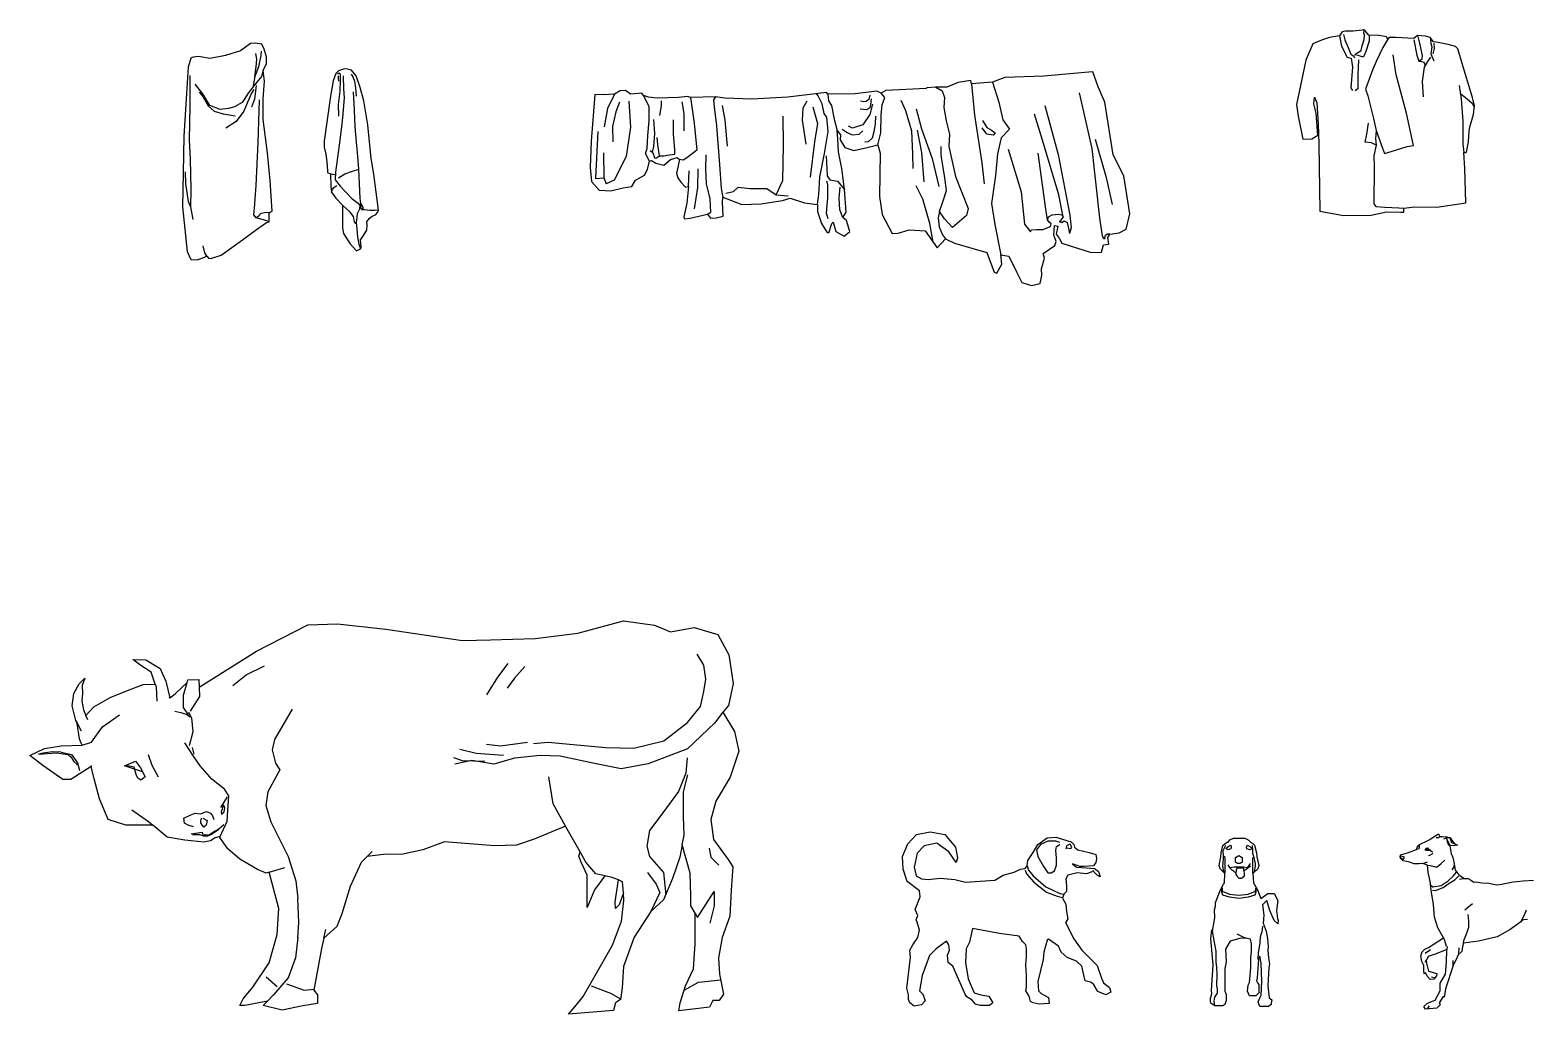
# Model space of a CAD drawing. Header units: feet. Extents: x 89 to 238, y -57 to 31.
# Drawn here: x 88.82 to 106.95, y 17.08 to 29 of the extents above; entities that cross this region are included whole.
import ezdxf

# ---------------------------------------------------------------- set-up
doc = ezdxf.new("R2010")
doc.units = ezdxf.units.FT
doc.header["$MEASUREMENT"] = 0
doc.layers.add('inner', color=1, linetype='Continuous')
doc.layers.add('outer', color=3, linetype='Continuous')

msp = doc.modelspace()

# ---------------------------------------------------------------- linework, layer by layer
at = {"layer": 'inner', "linetype": 'Continuous'}
for p, q in [((90.785, 20.31), (90.807, 20.229)), ((106.2, 18.346), (106.293, 18.423)), ((105.72, 17.82), (105.785, 17.864)), ((91.682, 17.536), (91.815, 17.418)), ((105.796, 17.536), (105.827, 17.527)), ((105.747, 17.147), (105.77, 17.182))]:
    msp.add_line(p, q, dxfattribs=at)
at = {"layer": 'inner'}
msp.add_line((91.133, 19.587), (91.214, 19.713), dxfattribs=at)
at = {"layer": 'inner', "linetype": 'ByBlock'}
for p, q in [((103.523, 18.012), (103.441, 18.05)), ((103.565, 18), (103.523, 18.012))]:
    msp.add_line(p, q, dxfattribs=at)
at = {"layer": 'inner'}
for points in [[(104.683, 28.929), (104.706, 28.804), (104.773, 28.671), (104.822, 28.657), (104.837, 28.55), (104.82, 28.3), (104.837, 28.269)], [(104.728, 28.945), (104.748, 28.882), (104.785, 28.789), (104.82, 28.707), (104.857, 28.685), (104.864, 28.662)], [(104.87, 28.691), (104.872, 28.707), (104.944, 28.75), (104.955, 28.81), (104.982, 28.883), (104.986, 28.936), (104.975, 28.964), (104.98, 28.996)], [(105.04, 28.928), (105.04, 28.864), (105, 28.741), (104.973, 28.675), (104.955, 28.676), (104.908, 28.691), (104.889, 28.694)], [(105.266, 28.89), (105.206, 28.787), (105.124, 28.618), (105.087, 28.526), (104.995, 28.284), (105.026, 28.203), (105.094, 27.927), (105.125, 27.781), (105.119, 27.683), (105.124, 27.607), (105.099, 27.478), (105.101, 27.349), (105.099, 26.893), (105.122, 26.862), (105.231, 26.855), (105.401, 26.848), (105.46, 26.843)], [(105.58, 28.88), (105.618, 28.696), (105.642, 28.623), (105.683, 28.652), (105.685, 28.693), (105.649, 28.855), (105.633, 28.923)], [(105.782, 28.891), (105.789, 28.838), (105.798, 28.796), (105.789, 28.713), (105.822, 28.626)], [(105.826, 28.842), (105.829, 28.774), (105.813, 28.713)], [(91.62, 28.745), (91.617, 28.691), (91.588, 28.553), (91.545, 28.438), (91.518, 28.305)], [(91.545, 28.438), (91.56, 28.553), (91.567, 28.648), (91.558, 28.715)], [(105.125, 27.781), (105.202, 27.568), (105.225, 27.506), (105.306, 27.527), (105.503, 27.59), (105.577, 27.6), (105.493, 27.994), (105.368, 28.458), (105.33, 28.699)], [(105.784, 28.67), (105.746, 28.62), (105.707, 28.55), (105.683, 28.376), (105.693, 28.19)], [(91.646, 28.508), (91.624, 28.438), (91.531, 28.322), (91.462, 28.233), (91.408, 28.147), (91.392, 28.123), (91.297, 28.07), (91.224, 28.05), (91.125, 28.038), (91, 28.087), (90.913, 28.227), (90.822, 28.342)], [(92.544, 28.466), (92.555, 28.474), (92.565, 28.481), (92.578, 28.47), (92.578, 28.397), (92.572, 28.259), (92.555, 28.098), (92.557, 27.957)], [(104.911, 28.637), (104.903, 28.459), (104.902, 28.288), (104.87, 28.263)], [(105.642, 28.623), (105.674, 28.618), (105.701, 28.609), (105.719, 28.571)], [(90.756, 28.447), (90.756, 28.082), (90.75, 27.666), (90.759, 27.434), (90.768, 27.068), (90.766, 26.857)], [(91.56, 28.328), (91.55, 28.265), (91.538, 28.164), (91.502, 28.064)], [(92.614, 28.443), (92.617, 28.289), (92.625, 28.179), (92.606, 27.939), (92.593, 27.829), (92.565, 27.607), (92.519, 27.28), (92.517, 27.185), (92.578, 27.11), (92.638, 27.045), (92.722, 26.956), (92.795, 26.904), (92.816, 26.873), (92.81, 26.829), (92.784, 26.774), (92.774, 26.698), (92.772, 26.665), (92.766, 26.657), (92.751, 26.676), (92.737, 26.74), (92.697, 26.795), (92.605, 26.879)], [(92.554, 28.445), (92.554, 28.414), (92.559, 28.38)], [(92.71, 28.465), (92.736, 28.425), (92.75, 28.38), (92.762, 28.298), (92.77, 28.2)], [(99.794, 28.307), (99.87, 28.265), (99.896, 28.182), (99.888, 28.062), (99.916, 27.902), (99.959, 27.739), (99.95, 27.59), (100.03, 27.225), (100.185, 26.839), (100.164, 26.752), (99.996, 26.607), (99.896, 26.715), (99.837, 26.804), (99.822, 26.724), (99.833, 26.618), (99.874, 26.518), (99.909, 26.472)], [(100.225, 28.348), (100.259, 27.969), (100.351, 27.39), (100.379, 27.137)], [(100.478, 28.367), (100.557, 28.125), (100.605, 27.914), (100.683, 27.799), (100.582, 27.693), (100.539, 27.501), (100.516, 27.238), (100.465, 26.899), (100.505, 26.644), (100.58, 26.279)], [(106.131, 28.326), (106.156, 28.168), (106.176, 27.894), (106.176, 27.619), (106.188, 27.515)], [(90.87, 28.249), (90.913, 28.193), (90.977, 28.08), (91.053, 28.019), (91.161, 27.984), (91.304, 27.962)], [(91.53, 28.28), (91.504, 28.235), (91.461, 28.136), (91.412, 28.019), (91.319, 27.893), (91.192, 27.81)], [(91.716, 26.676), (91.677, 26.694), (91.631, 26.706), (91.56, 26.725), (91.531, 26.76), (91.539, 26.844), (91.561, 27.116), (91.586, 27.638), (91.599, 28.154)], [(93.042, 26.819), (92.995, 26.813), (92.938, 26.816), (92.872, 26.822), (92.84, 26.822), (92.862, 26.845), (92.841, 26.879), (92.828, 26.9), (92.82, 26.962), (92.81, 27.138), (92.804, 27.315), (92.789, 27.516), (92.775, 27.642), (92.758, 27.829), (92.753, 28.031), (92.739, 28.251)], [(95.901, 28.224), (95.815, 28.048), (95.776, 27.827)], [(96.074, 28.139), (96.096, 27.822), (96.043, 27.469), (95.896, 27.183), (95.801, 27.136)], [(95.96, 28.128), (95.916, 28.009), (95.877, 27.83), (95.88, 27.644)], [(96.324, 27.411), (96.277, 27.503), (96.297, 27.566), (96.303, 27.721), (96.319, 27.906), (96.321, 28.075), (96.25, 28.205)], [(96.465, 28.141), (96.465, 28.082), (96.447, 27.965)], [(96.821, 28.184), (96.866, 27.872), (96.897, 27.546), (96.771, 27.448), (96.731, 27.425), (96.686, 27.433)], [(96.715, 28.131), (96.741, 27.99), (96.738, 27.78)], [(97.122, 28.189), (97.099, 28.154), (97.106, 28.07), (97.136, 27.838), (97.172, 27.371), (97.191, 27.081), (97.212, 26.974)], [(98.228, 28.14), (98.182, 28.054), (98.175, 27.909), (98.219, 27.619)], [(98.357, 26.885), (98.374, 27.009), (98.388, 27.216), (98.443, 27.504), (98.489, 27.77), (98.473, 27.945), (98.441, 27.987), (98.414, 28.106), (98.368, 28.202), (98.348, 28.23)], [(98.486, 28.224), (98.493, 28.142), (98.53, 28.086), (98.56, 27.922), (98.599, 27.784)], [(99.009, 28.165), (99.002, 28.092), (98.992, 28.057), (98.958, 28.035), (98.876, 28.042)], [(98.993, 28.21), (98.979, 28.158), (98.947, 28.133), (98.922, 28.132), (98.879, 28.139)], [(99.091, 27.611), (99.127, 27.753), (99.129, 27.967), (99.143, 28.092), (99.174, 28.181), (99.13, 28.233)], [(99.37, 28.151), (99.425, 28.025), (99.499, 27.779), (99.511, 27.501), (99.514, 27.321)], [(101.828, 26.467), (101.809, 26.506), (101.779, 26.722), (101.686, 27.564), (101.532, 28.239)], [(106.157, 28.221), (106.229, 28.166), (106.291, 28.108), (106.305, 28.078)], [(97.203, 28.085), (97.237, 27.907), (97.265, 27.593)], [(97.859, 27.005), (97.94, 27.176), (97.949, 27.604), (97.945, 27.955)], [(98.302, 28.068), (98.357, 27.868), (98.321, 27.646), (98.272, 27.219)], [(99.027, 28.101), (98.993, 27.978), (98.909, 27.851), (98.783, 27.81), (98.735, 27.835)], [(98.931, 27.644), (98.977, 27.65), (99.024, 27.694), (99.047, 27.769), (99.061, 27.86), (99.065, 27.957)], [(99.554, 28.045), (99.62, 27.802), (99.746, 27.444), (99.829, 27.103)], [(101.333, 26.738), (101.282, 27.002), (101.086, 27.664), (100.989, 27.98)], [(101.112, 28.087), (101.274, 27.493), (101.415, 26.758), (101.432, 26.604), (101.412, 26.537)], [(95.698, 27.77), (95.682, 27.45), (95.669, 27.2), (95.771, 27.208)], [(96.332, 27.541), (96.361, 27.521), (96.389, 27.447), (96.407, 27.453), (96.432, 27.467), (96.446, 27.476), (96.497, 27.476), (96.568, 27.488), (96.631, 27.495), (96.631, 27.554), (96.615, 27.739), (96.614, 27.911)], [(96.361, 27.521), (96.377, 27.589), (96.388, 27.748), (96.378, 27.917)], [(98.656, 27.8), (98.72, 27.76), (98.779, 27.73), (98.865, 27.737), (98.908, 27.78)], [(99.568, 27.785), (99.62, 27.515), (99.648, 27.163)], [(100.359, 27.906), (100.411, 27.82), (100.466, 27.786), (100.509, 27.754), (100.486, 27.725), (100.411, 27.74), (100.354, 27.814)], [(105.124, 27.607), (105.067, 27.632), (104.994, 27.642), (105.014, 27.737), (105.031, 27.871)], [(96.446, 27.476), (96.427, 27.612), (96.416, 27.697)], [(99.837, 26.804), (99.883, 26.933), (99.921, 27.056), (99.901, 27.208), (99.858, 27.484), (99.858, 27.588)], [(101.722, 27.678), (101.856, 27.215), (101.929, 26.885)], [(95.765, 27.514), (95.771, 27.208), (95.801, 27.136)], [(97.027, 26.768), (97.066, 26.793), (97.059, 26.956), (97.016, 27.136), (97.006, 27.317), (97.009, 27.488)], [(98.464, 27.478), (98.476, 27.236), (98.509, 27.185), (98.603, 27.169), (98.686, 27.07)], [(100.667, 27.555), (100.826, 27.042), (100.867, 26.648), (100.939, 26.557)], [(101.144, 26.7), (101.126, 26.831), (101.033, 27.509)], [(90.699, 27.284), (90.706, 27.142), (90.736, 26.923), (90.766, 26.857), (90.795, 26.706)], [(92.46, 27.26), (92.488, 27.256), (92.518, 27.247)], [(92.557, 27.211), (92.633, 27.258), (92.725, 27.29), (92.804, 27.315)], [(96.796, 27.105), (96.805, 27.294)], [(96.911, 27.317), (96.907, 27.092), (96.865, 26.833)], [(92.474, 27.038), (92.484, 27.069), (92.501, 27.094), (92.538, 27.115)], [(97.248, 27.023), (97.341, 27.046), (97.398, 27.095), (97.544, 27.079), (97.746, 27.079), (97.859, 27.005), (98.002, 26.991)], [(98.487, 26.712), (98.469, 26.783), (98.485, 26.966), (98.485, 27.124), (98.473, 27.169)], [(98.665, 26.73), (98.628, 26.824), (98.622, 26.964), (98.635, 27.098)], [(99.758, 26.431), (99.718, 26.656), (99.634, 26.953), (99.556, 27.114)], [(92.84, 26.822), (92.832, 26.84), (92.829, 26.866), (92.828, 26.9)], [(91.719, 26.787), (91.678, 26.791), (91.609, 26.772), (91.598, 26.751), (91.56, 26.725)], [(92.772, 26.665), (92.78, 26.591), (92.788, 26.49), (92.805, 26.407), (92.822, 26.349)], [(100.939, 26.557), (100.952, 26.582), (101.011, 26.584), (101.087, 26.584), (101.18, 26.62), (101.189, 26.652), (101.166, 26.674), (101.144, 26.7), (101.157, 26.736), (101.2, 26.762), (101.275, 26.771), (101.319, 26.76), (101.333, 26.738), (101.299, 26.684), (101.288, 26.682), (101.317, 26.67), (101.347, 26.688), (101.382, 26.668), (101.399, 26.597), (101.412, 26.537)], [(101.898, 26.527), (101.867, 26.527), (101.84, 26.502), (101.837, 26.475), (101.842, 26.467)], [(90.968, 26.258), (90.94, 26.3), (90.918, 26.386)], [(91.278, 21.064), (91.44, 21.19), (91.662, 21.301)], [(94.607, 21.327), (94.482, 21.165), (94.349, 20.951)], [(94.814, 21.291), (94.688, 21.15), (94.6, 21.032)], [(90.74, 20.709), (90.681, 20.797), (90.68, 20.945), (90.723, 21.099)], [(90.868, 21.044), (90.872, 20.931), (90.762, 20.753)], [(89.452, 20.341), (89.567, 20.375), (89.699, 20.56), (89.906, 20.708)], [(90.573, 20.753), (90.649, 20.734), (90.686, 20.724), (90.726, 20.712), (90.755, 20.685)], [(89.199, 20.256), (89.093, 20.26), (88.981, 20.244), (88.923, 20.229), (89.142, 20.247), (89.282, 20.228), (89.315, 20.198), (89.351, 20.141), (89.389, 20.11), (89.389, 20.098)], [(89.198, 20.256), (89.323, 20.227), (89.397, 20.124), (89.42, 20.035)], [(90.184, 20.017), (89.966, 20.088), (90.098, 20.147), (90.158, 20.066), (90.217, 19.955), (90.165, 19.918), (90.128, 19.94), (90.106, 19.985), (90.084, 20.073), (89.98, 20.095)], [(90.253, 20.228), (90.298, 20.096), (90.372, 19.955)], [(96.721, 19.134), (96.743, 19.249), (96.736, 19.478), (96.735, 19.773), (96.787, 19.98)], [(91.165, 19.617), (91.135, 19.527), (91.139, 19.506), (91.174, 19.531), (91.178, 19.557), (91.179, 19.582), (91.176, 19.595), (91.155, 19.61)], [(90.8, 19.351), (90.738, 19.372), (90.694, 19.394), (90.683, 19.457), (90.76, 19.494), (90.822, 19.517), (90.887, 19.507), (90.958, 19.535), (91.008, 19.516), (91.033, 19.483), (91.049, 19.438)], [(90.916, 19.454), (90.968, 19.428), (90.956, 19.373), (90.925, 19.346), (90.91, 19.368), (90.888, 19.398), (90.89, 19.423), (90.899, 19.458)], [(90.771, 19.267), (90.907, 19.285), (90.914, 19.253), (90.993, 19.259), (91.054, 19.299), (91.083, 19.31), (91.114, 19.335)], [(90.79, 19.26), (90.876, 19.259), (90.924, 19.242), (90.976, 19.241), (91.018, 19.261), (91.103, 19.318), (91.142, 19.357), (91.169, 19.381)], [(97.046, 19.094), (97.069, 18.984), (97.165, 18.888)], [(91.716, 18.801), (91.909, 18.858)], [(96.301, 18.798), (96.405, 18.658), (96.449, 18.555), (96.339, 18.326)], [(96.878, 18.304), (96.907, 18.253), (97.106, 18.57), (97.106, 18.393), (97.055, 18.186)]]:
    msp.add_lwpolyline(points, dxfattribs=at)
at = {"layer": 'inner', "linetype": 'Continuous'}
for points in [[(94.918, 20.361), (95.096, 20.376), (95.398, 20.347), (95.797, 20.311), (96.136, 20.304), (96.498, 20.393), (96.786, 20.615), (96.94, 20.807), (96.984, 20.991), (97.006, 21.139), (96.984, 21.309), (96.902, 21.442)], [(90.338, 21.078), (90.348, 21.048), (90.356, 20.871)], [(90.514, 20.915), (90.503, 20.908)], [(89.522, 20.648), (89.499, 20.7)], [(90.74, 20.738), (90.777, 20.672), (90.792, 20.502), (90.748, 20.332)], [(91.995, 20.777), (91.781, 20.408), (91.752, 20.282), (91.796, 20.12), (91.846, 20.043), (91.701, 19.773), (91.679, 19.61), (91.738, 19.411), (91.946, 18.991), (92.042, 18.696), (92.065, 18.482)], [(97.214, 20.738), (97.11, 20.608), (96.786, 20.297), (96.307, 20.112), (95.982, 20.052), (95.657, 20.118), (95.243, 20.206), (95, 20.213), (94.69, 20.183), (94.439, 20.109), (94.173, 20.153), (93.967, 20.108)], [(89.374, 20.64), (89.441, 20.515)], [(91.125, 19.235), (91.207, 19.418), (91.221, 19.61), (91.229, 19.728), (91.177, 19.809), (91.022, 19.927), (90.881, 20.089), (90.8, 20.207), (90.696, 20.369)], [(94.35, 20.353), (94.52, 20.331), (94.845, 20.376)], [(93.952, 20.19), (94.055, 20.153), (94.328, 20.146)], [(94.025, 20.293), (94.225, 20.242), (94.557, 20.22)], [(96.779, 20.187), (96.764, 20.002), (96.676, 19.78), (96.485, 19.522), (96.323, 19.307), (96.293, 19.115), (96.323, 18.99), (96.493, 18.798), (96.52, 18.529)], [(89.56, 20.094), (89.563, 20.08)], [(95.305, 19.359), (95.156, 19.63), (95.104, 19.955)], [(90.055, 19.556), (90.255, 19.416), (90.307, 19.372)], [(105.853, 19.22), (105.886, 19.223), (105.897, 19.232), (105.912, 19.229)], [(105.947, 19.207), (105.988, 19.222), (106.002, 19.223)], [(106.002, 19.223), (106.016, 19.218), (106.038, 19.162), (106.086, 19.14)], [(92.905, 18.992), (92.964, 19.051)], [(95.784, 18.758), (95.674, 18.782), (95.555, 18.922), (95.484, 19.047)], [(105.627, 19.082), (105.613, 19.077)], [(105.644, 19.082), (105.649, 19.107), (105.651, 19.131)], [(105.723, 19.066), (105.723, 19.078), (105.735, 19.093), (105.755, 19.073), (105.782, 19.064), (105.809, 19.047), (105.797, 19.052), (105.777, 19.064), (105.757, 19.066), (105.73, 19.066)], [(105.725, 19.069), (105.748, 19.095), (105.757, 19.086), (105.773, 19.075), (105.79, 19.057)], [(106.022, 19.12), (105.977, 19.213), (105.965, 19.213)], [(106.022, 19.12), (106.004, 19.125), (105.984, 19.183)], [(105.418, 18.996), (105.424, 19.001), (105.459, 18.992), (105.459, 18.97), (105.449, 18.955), (105.442, 18.965), (105.422, 18.977), (105.422, 18.994)], [(105.691, 18.906), (105.746, 18.928)], [(105.749, 18.888), (105.796, 18.877), (105.84, 18.868), (105.864, 18.868), (105.913, 18.908), (105.959, 18.948)], [(105.758, 19.005), (105.777, 19.007), (105.804, 19.025), (105.811, 19.034)], [(106.07, 18.907), (106.068, 18.865), (106.044, 18.831)], [(96.008, 18.552), (95.999, 18.687), (95.948, 18.708)], [(105.784, 18.647), (105.813, 18.625), (105.913, 18.641), (105.996, 18.698), (106.059, 18.752), (106.1, 18.803)], [(105.806, 18.583), (105.843, 18.579), (105.938, 18.616), (106.009, 18.668), (106.077, 18.708), (106.128, 18.758)], [(106.136, 18.716), (106.177, 18.724), (106.193, 18.724)], [(92.065, 18.008), (92.076, 18.193), (92.066, 18.485)], [(106.885, 18.214), (106.932, 18.306), (106.946, 18.346)], [(106.182, 17.943), (106.189, 17.976), (106.227, 18.074), (106.249, 18.136), (106.248, 18.209), (106.24, 18.29)], [(92.065, 18.009), (92.036, 17.766), (91.948, 17.522), (91.771, 17.315), (91.699, 17.242)], [(92.381, 18.002), (92.405, 18.106)], [(105.943, 18.005), (105.946, 18.001), (105.974, 17.908)], [(105.984, 17.9), (105.982, 17.867)], [(106.126, 17.887), (106.124, 17.813)], [(105.718, 17.714), (105.733, 17.736)], [(106.059, 17.673), (106.059, 17.734)], [(91.926, 17.448), (92.14, 17.374), (92.261, 17.387)], [(95.617, 17.424), (95.853, 17.336), (95.971, 17.27)], [(96.746, 17.374), (96.916, 17.47), (97.189, 17.5)]]:
    msp.add_lwpolyline(points, dxfattribs=at)
at = {"layer": 'inner', "linetype": 'ByBlock'}
for points in [[(101.294, 19.161), (101.246, 19.177), (101.148, 19.177), (101.059, 19.136), (101.011, 19.072), (101.027, 18.991), (101.092, 18.877), (101.148, 18.796), (101.189, 18.796), (101.23, 18.82), (101.254, 18.885), (101.254, 18.974), (101.246, 19.063), (101.254, 19.112), (101.294, 19.136)], [(103.301, 19.125), (103.269, 19.059), (103.272, 18.992), (103.272, 18.971), (103.268, 18.907), (103.266, 18.874), (103.278, 18.809), (103.295, 18.793)], [(103.625, 19.125), (103.627, 19.058), (103.628, 19.031), (103.638, 18.995), (103.659, 18.906), (103.661, 18.874), (103.649, 18.809)], [(100.897, 18.877), (100.913, 18.828), (100.97, 18.756), (101.124, 18.626), (101.294, 18.545), (101.343, 18.537)], [(103.295, 18.793), (103.297, 18.979), (103.289, 18.995)], [(103.329, 18.89), (103.348, 18.858), (103.407, 18.866), (103.519, 18.866), (103.573, 18.858), (103.604, 18.906)], [(103.603, 18.874), (103.552, 18.834), (103.528, 18.817)], [(103.633, 18.785), (103.63, 18.979)], [(100.873, 18.828), (100.889, 18.78), (100.978, 18.683), (101.132, 18.561), (101.262, 18.512), (101.327, 18.496)], [(103.348, 18.858), (103.375, 18.834), (103.398, 18.817), (103.422, 18.796)], [(103.696, 17.745), (103.702, 17.83), (103.709, 17.869), (103.719, 17.948), (103.721, 17.966), (103.729, 18.039), (103.743, 18.08), (103.748, 18.111), (103.753, 18.147)], [(103.171, 17.182), (103.163, 17.239), (103.171, 17.288), (103.204, 17.336), (103.204, 17.388), (103.196, 17.426), (103.201, 17.569), (103.194, 17.648), (103.188, 17.715), (103.188, 17.845), (103.162, 17.974), (103.143, 18.088)]]:
    msp.add_lwpolyline(points, dxfattribs=at)
for points in [[(101.44, 19.096), (101.424, 19.136), (101.408, 19.136), (101.375, 19.12), (101.367, 19.088), (101.383, 19.096), (101.416, 19.088)], [(103.305, 19.087), (103.332, 19.113), (103.364, 19.129), (103.37, 19.099), (103.367, 19.084), (103.33, 19.073), (103.317, 19.082)], [(103.563, 19.129), (103.594, 19.113), (103.621, 19.087), (103.61, 19.082), (103.597, 19.073), (103.559, 19.084), (103.556, 19.099)], [(103.463, 19.004), (103.504, 18.979), (103.504, 18.923), (103.479, 18.906), (103.447, 18.906), (103.423, 18.923), (103.423, 18.979)], [(103.436, 18.85), (103.431, 18.825), (103.427, 18.778), (103.445, 18.745), (103.463, 18.728), (103.496, 18.728), (103.53, 18.756), (103.532, 18.782), (103.525, 18.815), (103.523, 18.829), (103.523, 18.85)], [(103.26, 18.614), (103.262, 18.574), (103.351, 18.534), (103.463, 18.525), (103.575, 18.534), (103.665, 18.574), (103.67, 18.607), (103.67, 18.558), (103.657, 18.525), (103.575, 18.501), (103.463, 18.485), (103.351, 18.501), (103.27, 18.525), (103.257, 18.558)]]:
    msp.add_lwpolyline(points, close=True, dxfattribs=at)
at = {"layer": 'outer'}
for points in [[(90.797, 28.672), (90.768, 28.658), (90.737, 28.548), (90.718, 28.226), (90.684, 27.713), (90.675, 27.272), (90.668, 26.858), (90.725, 26.317), (90.768, 26.219), (90.844, 26.218), (90.94, 26.25), (90.95, 26.263), (90.968, 26.258), (90.983, 26.235), (91.01, 26.233), (91.138, 26.275), (91.394, 26.457), (91.564, 26.583), (91.684, 26.668), (91.716, 26.676), (91.719, 26.787), (91.753, 26.808), (91.731, 27.177), (91.699, 27.513), (91.644, 27.916), (91.646, 28.165), (91.66, 28.382), (91.646, 28.508), (91.687, 28.595), (91.687, 28.67), (91.658, 28.766), (91.63, 28.83), (91.552, 28.839), (91.491, 28.835), (91.37, 28.746), (91.189, 28.691), (91.004, 28.654), (90.86, 28.677)], [(104.957, 28.999), (104.848, 28.984), (104.755, 28.985), (104.712, 28.977), (104.683, 28.929), (104.562, 28.908), (104.465, 28.876), (104.359, 28.831), (104.275, 28.633), (104.161, 28.097), (104.182, 27.956), (104.239, 27.678), (104.346, 27.681), (104.418, 27.725), (104.397, 27.993), (104.371, 28.104), (104.377, 28.188), (104.405, 28.116), (104.425, 27.862), (104.43, 27.619), (104.444, 26.808), (104.73, 26.754), (105.063, 26.756), (105.251, 26.797), (105.425, 26.795), (105.46, 26.795), (105.46, 26.843), (105.588, 26.858), (105.86, 26.853), (106.212, 26.907), (106.201, 27.322), (106.188, 27.515), (106.21, 27.516), (106.221, 27.519), (106.244, 27.644), (106.251, 27.777), (106.264, 27.84), (106.305, 27.978), (106.317, 28.083), (106.291, 28.181), (106.203, 28.474), (106.115, 28.77), (106.088, 28.8), (105.998, 28.826), (105.877, 28.85), (105.821, 28.856), (105.78, 28.91), (105.724, 28.925), (105.625, 28.934), (105.582, 28.896), (105.362, 28.908), (105.282, 28.909), (105.266, 28.89), (105.252, 28.918), (105.16, 28.934), (105.038, 28.936), (104.992, 28.988), (104.977, 29)], [(92.631, 28.528), (92.558, 28.506), (92.526, 28.472), (92.493, 28.384), (92.46, 28.199), (92.384, 27.654), (92.384, 27.582), (92.405, 27.495), (92.414, 27.405), (92.423, 27.296), (92.425, 27.274), (92.46, 27.26), (92.466, 27.103), (92.474, 27.038), (92.525, 26.965), (92.605, 26.879), (92.605, 26.601), (92.618, 26.536), (92.695, 26.413), (92.776, 26.327), (92.822, 26.349), (92.831, 26.376), (92.825, 26.459), (92.851, 26.499), (92.9, 26.576), (92.905, 26.641), (92.9, 26.677), (92.929, 26.718), (92.966, 26.744), (93.006, 26.76), (93.035, 26.795), (93.042, 26.819), (92.986, 27.254), (92.952, 27.445), (92.913, 27.852), (92.865, 28.144), (92.82, 28.302), (92.771, 28.446), (92.713, 28.512), (92.668, 28.527)], [(101.692, 28.492), (101.595, 28.486), (101.1, 28.44), (100.629, 28.425), (100.478, 28.367), (100.225, 28.348), (100.217, 28.389), (100.062, 28.363), (99.924, 28.307), (99.794, 28.307), (99.682, 28.298), (99.674, 28.29), (99.185, 28.267), (99.13, 28.233), (99.079, 28.259), (98.815, 28.228), (98.486, 28.224), (98.466, 28.245), (97.999, 28.185), (97.564, 28.161), (97.235, 28.174), (97.122, 28.189), (96.821, 28.184), (96.785, 28.193), (96.677, 28.181), (96.419, 28.174), (96.313, 28.186), (96.25, 28.205), (96.231, 28.234), (96.093, 28.224), (96.033, 28.267), (95.97, 28.265), (95.901, 28.224), (95.762, 28.215), (95.664, 28.22), (95.619, 27.652), (95.605, 27.335), (95.621, 27.167), (95.714, 27.062), (95.855, 27.054), (96.006, 27.09), (96.112, 27.103), (96.155, 27.181), (96.264, 27.241), (96.3, 27.31), (96.324, 27.411), (96.349, 27.421), (96.401, 27.387), (96.499, 27.363), (96.578, 27.433), (96.659, 27.457), (96.686, 27.433), (96.65, 27.265), (96.667, 27.21), (96.705, 27.158), (96.76, 27.097), (96.796, 27.105), (96.776, 26.904), (96.741, 26.737), (96.747, 26.713), (96.817, 26.723), (97.027, 26.768), (97.064, 26.72), (97.13, 26.725), (97.217, 26.746), (97.209, 26.914), (97.212, 26.974), (97.444, 26.887), (97.676, 26.893), (97.936, 26.935), (98.028, 26.962), (98.202, 26.909), (98.357, 26.885), (98.36, 26.802), (98.406, 26.655), (98.472, 26.553), (98.496, 26.545), (98.533, 26.655), (98.549, 26.674), (98.583, 26.56), (98.683, 26.502), (98.75, 26.56), (98.71, 26.692), (98.665, 26.73), (98.707, 26.794), (98.686, 27.07), (98.655, 27.324), (98.613, 27.526), (98.607, 27.683), (98.599, 27.784), (98.637, 27.732), (98.635, 27.669), (98.692, 27.578), (98.8, 27.542), (98.959, 27.578), (99.091, 27.611), (99.116, 27.507), (99.108, 26.984), (99.141, 26.767), (99.262, 26.536), (99.334, 26.541), (99.469, 26.582), (99.664, 26.568), (99.758, 26.431), (99.81, 26.362), (99.909, 26.472), (100.019, 26.417), (100.41, 26.304), (100.498, 26.068), (100.533, 26.057), (100.591, 26.164), (100.58, 26.279), (100.676, 26.263), (100.77, 26.07), (100.833, 25.944), (100.952, 25.905), (101.056, 25.93), (101.075, 26.032), (101.073, 26.109), (101.108, 26.235), (101.092, 26.293), (101.232, 26.392), (101.251, 26.439), (101.221, 26.516), (101.229, 26.631), (101.271, 26.623), (101.251, 26.527), (101.287, 26.48), (101.32, 26.42), (101.675, 26.307), (101.799, 26.31), (101.821, 26.398), (101.887, 26.406), (101.876, 26.488), (101.898, 26.527), (102.013, 26.543), (102.099, 26.59), (102.14, 26.772), (102.068, 27.236), (101.942, 27.489), (101.84, 28.127), (101.757, 28.312)], [(94.397, 19.124), (94.093, 19.149), (93.842, 19.171), (93.577, 19.074), (93.319, 19.015), (93.134, 19.022), (92.905, 18.992), (92.832, 18.918), (92.699, 18.63), (92.596, 18.298), (92.537, 18.143), (92.381, 18.002), (92.353, 17.877), (92.258, 17.375), (92.302, 17.316), (92.303, 17.212), (92.126, 17.183), (91.875, 17.13), (91.646, 17.189), (91.699, 17.242), (91.424, 17.189), (91.361, 17.186), (91.402, 17.27), (91.52, 17.41), (91.719, 17.706), (91.814, 18.046), (91.836, 18.363), (91.716, 18.801), (91.68, 18.791), (91.577, 18.835), (91.363, 18.96), (91.215, 19.086), (91.119, 19.221), (91.125, 19.235), (91.064, 19.218), (91.007, 19.183), (90.927, 19.166), (90.698, 19.188), (90.484, 19.225), (90.307, 19.372), (89.982, 19.372), (89.767, 19.438), (89.664, 19.689), (89.597, 19.932), (89.563, 20.08), (89.316, 19.924), (89.22, 19.924), (88.977, 20.094), (88.82, 20.214), (88.998, 20.3), (89.198, 20.33), (89.452, 20.341), (89.44, 20.365), (89.42, 20.417), (89.394, 20.602), (89.374, 20.64), (89.33, 20.817), (89.352, 20.965), (89.418, 21.083), (89.485, 21.15), (89.453, 21.061), (89.455, 20.965), (89.448, 20.877), (89.47, 20.766), (89.499, 20.7), (89.593, 20.805), (89.791, 20.919), (90, 21), (90.192, 21.074), (90.338, 21.078), (90.289, 21.225), (90.163, 21.306), (90.066, 21.376), (90.222, 21.372), (90.399, 21.269), (90.422, 21.21), (90.466, 21.114), (90.514, 20.915), (90.577, 20.96), (90.723, 21.099), (90.732, 21.13), (90.865, 21.137), (90.868, 21.044), (91.565, 21.478), (92.185, 21.796), (92.547, 21.811), (93.13, 21.746), (94.06, 21.607), (94.397, 21.616), (94.939, 21.631), (95.455, 21.698), (96.009, 21.846), (96.385, 21.795), (96.577, 21.714), (96.865, 21.766), (97.153, 21.678), (97.286, 21.435), (97.338, 21.088), (97.28, 20.822), (97.214, 20.738), (97.354, 20.505), (97.406, 20.269), (97.303, 19.951), (97.127, 19.663), (97.068, 19.441), (97.098, 19.198), (97.275, 18.955), (97.334, 18.866), (97.313, 18.585), (97.298, 18.268), (97.203, 18.01), (97.159, 17.766), (97.174, 17.567), (97.219, 17.323), (97.167, 17.249), (97.093, 17.249), (97.049, 17.168), (96.68, 17.123), (96.695, 17.219), (96.761, 17.426), (96.858, 17.631), (96.878, 17.935), (96.878, 18.304), (96.826, 18.393), (96.826, 18.518), (96.818, 18.791), (96.721, 19.134), (96.692, 18.983), (96.604, 18.725), (96.494, 18.466), (96.339, 18.326), (96.14, 18.015), (96.008, 17.661), (95.993, 17.402), (95.971, 17.262), (95.912, 17.218), (95.89, 17.129), (95.344, 17.084), (95.418, 17.173), (95.521, 17.298), (95.874, 17.919), (95.985, 18.207), (96.014, 18.458), (96.008, 18.552), (95.955, 18.406), (95.911, 18.362), (95.91, 18.443), (95.948, 18.708), (95.873, 18.738), (95.784, 18.758), (95.659, 18.59), (95.571, 18.376), (95.571, 18.45), (95.57, 18.767), (95.496, 18.922), (95.467, 18.996), (95.484, 19.047), (95.326, 19.321), (95.305, 19.359), (94.928, 19.202), (94.714, 19.128), (94.44, 19.12)], [(100.435, 17.3), (100.484, 17.219), (100.443, 17.187), (100.33, 17.187), (100.273, 17.203), (100.233, 17.251), (100.168, 17.292), (100.144, 17.332), (99.998, 17.662), (99.941, 17.71), (99.933, 17.799), (99.957, 17.856), (99.949, 17.921), (99.921, 17.967), (99.795, 17.872), (99.714, 17.791), (99.625, 17.551), (99.593, 17.365), (99.633, 17.324), (99.665, 17.243), (99.617, 17.195), (99.528, 17.178), (99.479, 17.219), (99.463, 17.259), (99.463, 17.316), (99.439, 17.397), (99.487, 17.767), (99.479, 17.856), (99.512, 17.921), (99.576, 18.01), (99.593, 18.099), (99.568, 18.196), (99.555, 18.226), (99.576, 18.277), (99.543, 18.35), (99.601, 18.504), (99.593, 18.577), (99.447, 18.691), (99.398, 18.837), (99.39, 18.991), (99.455, 19.144), (99.56, 19.258), (99.722, 19.29), (99.901, 19.258), (100.03, 19.104), (100.054, 18.974), (100.038, 18.918), (99.949, 19.047), (99.803, 19.153), (99.649, 19.12), (99.568, 19.031), (99.528, 18.861), (99.552, 18.756), (99.617, 18.723), (99.698, 18.715), (99.844, 18.731), (100.022, 18.715), (100.152, 18.683), (100.508, 18.707), (100.606, 18.764), (100.743, 18.804), (100.816, 18.837), (100.873, 18.845), (100.897, 18.877), (100.905, 18.942), (100.97, 19.039), (101.027, 19.136), (101.14, 19.217), (101.246, 19.226), (101.432, 19.169), (101.465, 19.136), (101.473, 19.104), (101.513, 19.072), (101.651, 19.039), (101.732, 19.015), (101.74, 18.966), (101.732, 18.918), (101.7, 18.877), (101.586, 18.869), (101.537, 18.869), (101.448, 18.901), (101.497, 18.861), (101.618, 18.853), (101.716, 18.845), (101.764, 18.812), (101.781, 18.747), (101.748, 18.764), (101.708, 18.804), (101.7, 18.82), (101.675, 18.804), (101.618, 18.78), (101.505, 18.796), (101.392, 18.764), (101.367, 18.723), (101.375, 18.634), (101.375, 18.569), (101.343, 18.537), (101.327, 18.488), (101.367, 18.415), (101.375, 18.326), (101.392, 18.237), (101.367, 18.196), (101.361, 18.193), (101.465, 17.994), (101.562, 17.856), (101.748, 17.67), (101.797, 17.519), (101.821, 17.462), (101.894, 17.405), (101.91, 17.349), (101.853, 17.316), (101.756, 17.357), (101.7, 17.446), (101.667, 17.47), (101.602, 17.486), (101.562, 17.662), (101.497, 17.726), (101.383, 17.767), (101.311, 17.832), (101.278, 17.905), (101.157, 17.989), (101.14, 17.978), (101.1, 17.832), (101.092, 17.743), (101.027, 17.478), (101.035, 17.365), (101.067, 17.332), (101.157, 17.284), (101.165, 17.211), (101.043, 17.203), (100.97, 17.219), (100.938, 17.235), (100.922, 17.3), (100.881, 17.365), (100.889, 17.405), (100.889, 17.551), (100.881, 17.678), (100.889, 17.775), (100.889, 17.872), (100.881, 17.921), (100.841, 17.961), (100.8, 18.026), (100.565, 18.059), (100.235, 18.119), (100.2, 17.953), (100.16, 17.872), (100.152, 17.71), (100.184, 17.511), (100.257, 17.34), (100.338, 17.316)], [(103.729, 18.483), (103.814, 18.542), (103.889, 18.542), (103.933, 18.461), (103.917, 18.339), (103.931, 18.242), (103.94, 18.218), (103.933, 18.177), (103.891, 18.218), (103.837, 18.339), (103.803, 18.461), (103.75, 18.407), (103.764, 18.282), (103.757, 18.184), (103.793, 18.088), (103.811, 17.999), (103.818, 17.903), (103.812, 17.859), (103.821, 17.764), (103.833, 17.691), (103.826, 17.646), (103.812, 17.424), (103.828, 17.279), (103.86, 17.255), (103.852, 17.215), (103.852, 17.199), (103.82, 17.174), (103.715, 17.174), (103.706, 17.207), (103.698, 17.231), (103.722, 17.288), (103.731, 17.312), (103.739, 17.482), (103.731, 17.699), (103.717, 17.783), (103.699, 17.747), (103.684, 17.522), (103.678, 17.486), (103.687, 17.462), (103.705, 17.442), (103.706, 17.361), (103.71, 17.344), (103.667, 17.304), (103.593, 17.304), (103.568, 17.361), (103.577, 17.433), (103.593, 17.466), (103.606, 17.642), (103.609, 17.764), (103.616, 17.837), (103.617, 17.934), (103.604, 17.989), (103.565, 18), (103.487, 18.002), (103.358, 17.966), (103.301, 17.869), (103.309, 17.715), (103.293, 17.634), (103.293, 17.361), (103.309, 17.32), (103.309, 17.279), (103.309, 17.247), (103.293, 17.199), (103.269, 17.182), (103.171, 17.182), (103.122, 17.217), (103.117, 17.234), (103.117, 17.274), (103.134, 17.331), (103.133, 17.371), (103.151, 17.681), (103.138, 17.812), (103.125, 17.999), (103.137, 18.104), (103.143, 18.088), (103.173, 18.249), (103.166, 18.347), (103.18, 18.391), (103.18, 18.436), (103.239, 18.59), (103.276, 18.655), (103.288, 18.672), (103.293, 18.785), (103.247, 18.831), (103.235, 18.841), (103.223, 18.882), (103.246, 18.987), (103.249, 19.036), (103.27, 19.125), (103.296, 19.149), (103.322, 19.166), (103.331, 19.166), (103.353, 19.192), (103.398, 19.214), (103.536, 19.214), (103.574, 19.192), (103.602, 19.166), (103.631, 19.149), (103.653, 19.129), (103.677, 19.036), (103.681, 18.987), (103.703, 18.882), (103.691, 18.841), (103.633, 18.785), (103.639, 18.672), (103.687, 18.59)], [(105.782, 19.064), (105.755, 19.073), (105.741, 19.087), (105.748, 19.095), (105.757, 19.086), (105.773, 19.075), (105.786, 19.061)]]:
    msp.add_lwpolyline(points, close=True, dxfattribs=at)
for points in [[(94.397, 19.124), (94.093, 19.149), (93.842, 19.171), (93.577, 19.074), (93.319, 19.015), (93.134, 19.022), (92.905, 18.992), (92.832, 18.918), (92.699, 18.63), (92.596, 18.298), (92.537, 18.143), (92.381, 18.002), (92.353, 17.877), (92.258, 17.375), (92.302, 17.316), (92.303, 17.212), (92.126, 17.183), (91.875, 17.13), (91.646, 17.189), (91.699, 17.242), (91.424, 17.189), (91.361, 17.186), (91.402, 17.27), (91.52, 17.41), (91.719, 17.706), (91.814, 18.046), (91.836, 18.363), (91.716, 18.801), (91.68, 18.791), (91.577, 18.835), (91.363, 18.96), (91.215, 19.086), (91.119, 19.221), (91.125, 19.235), (91.064, 19.218), (91.007, 19.183), (90.927, 19.166), (90.698, 19.188), (90.484, 19.225), (90.307, 19.372), (89.982, 19.372), (89.767, 19.438), (89.664, 19.689), (89.597, 19.932), (89.563, 20.08), (89.316, 19.924), (89.22, 19.924), (88.977, 20.094), (88.82, 20.214), (88.998, 20.3), (89.198, 20.33), (89.452, 20.341), (89.44, 20.365), (89.42, 20.417), (89.394, 20.602), (89.374, 20.64), (89.33, 20.817), (89.352, 20.965), (89.418, 21.083), (89.485, 21.15), (89.453, 21.061), (89.455, 20.965), (89.448, 20.877), (89.47, 20.766), (89.499, 20.7), (89.593, 20.805), (89.791, 20.919), (90, 21), (90.192, 21.074), (90.338, 21.078), (90.289, 21.225), (90.163, 21.306), (90.066, 21.376), (90.222, 21.372), (90.399, 21.269), (90.422, 21.21), (90.466, 21.114), (90.514, 20.915), (90.577, 20.96), (90.723, 21.099), (90.732, 21.13), (90.865, 21.137), (90.868, 21.044), (91.565, 21.478), (92.185, 21.796), (92.547, 21.811), (93.13, 21.746), (94.06, 21.607), (94.397, 21.616)], [(106.957, 18.228), (106.91, 18.223), (106.885, 18.214), (106.879, 18.201), (106.747, 18.109), (106.591, 18.019), (106.366, 17.968), (106.182, 17.943), (106.173, 17.902), (106.163, 17.841), (106.119, 17.803), (106.105, 17.774), (106.059, 17.673), (105.964, 17.39), (105.955, 17.303), (105.95, 17.29), (105.936, 17.298), (105.889, 17.22), (105.899, 17.2), (105.889, 17.182), (105.861, 17.155), (105.723, 17.145), (105.703, 17.174), (105.747, 17.216), (105.842, 17.252), (105.9, 17.365), (105.899, 17.458), (105.965, 17.569), (105.976, 17.707), (105.982, 17.867), (105.852, 17.813), (105.757, 17.781), (105.74, 17.746), (105.733, 17.736), (105.735, 17.699), (105.761, 17.604), (105.859, 17.576), (105.855, 17.546), (105.825, 17.507), (105.779, 17.501), (105.749, 17.538), (105.724, 17.582), (105.705, 17.572), (105.702, 17.611), (105.701, 17.672), (105.679, 17.719), (105.668, 17.787), (105.683, 17.839), (105.714, 17.869), (105.761, 17.891), (105.943, 18.005), (105.874, 18.128), (105.833, 18.257), (105.82, 18.412), (105.793, 18.585), (105.778, 18.688), (105.757, 18.799), (105.749, 18.888), (105.734, 18.892), (105.691, 18.906), (105.646, 18.901), (105.585, 18.902), (105.516, 18.926), (105.452, 18.94), (105.427, 18.965), (105.419, 18.976), (105.416, 18.988), (105.422, 19.014), (105.505, 19.037), (105.613, 19.077), (105.632, 19.121), (105.651, 19.138), (105.751, 19.186), (105.776, 19.198), (105.827, 19.233), (105.88, 19.268), (105.895, 19.234), (105.927, 19.234), (105.981, 19.23), (106.002, 19.223), (106.017, 19.223), (106.055, 19.173), (106.076, 19.146), (106.086, 19.14), (106.112, 19.128), (106.083, 19.123), (106.018, 19.12), (106.032, 19.029), (106.055, 18.98), (106.07, 18.907), (106.07, 18.903), (106.083, 18.828), (106.113, 18.785), (106.14, 18.76), (106.16, 18.748), (106.193, 18.724), (106.239, 18.724), (106.268, 18.71), (106.308, 18.679), (106.332, 18.686), (106.406, 18.674), (106.489, 18.668), (106.541, 18.656), (106.59, 18.649), (106.644, 18.655), (106.786, 18.685), (106.904, 18.696), (107.031, 18.705)]]:
    msp.add_lwpolyline(points, dxfattribs=at)

doc.saveas('drawing.dxf')
